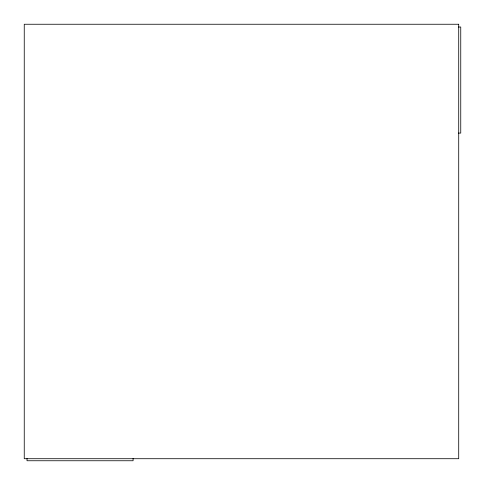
<?xml version="1.0" encoding="UTF-8"?>
<svg xmlns="http://www.w3.org/2000/svg" width="485" height="485" viewBox="0 0 485 485"><rect width="100%" height="100%" fill="white"/><g stroke="black" fill="none" stroke-linecap="round" stroke-linejoin="round"><path stroke-width="0.73" d="M458.489 27.021L460.75 27.021L460.75 133.078L458.489 133.078M133.078 458.489L133.078 460.75L27.021 460.75L27.021 458.489M458.713 24.25L24.25 24.25L24.25 458.713L458.713 458.713L458.713 24.25"/></g></svg>
